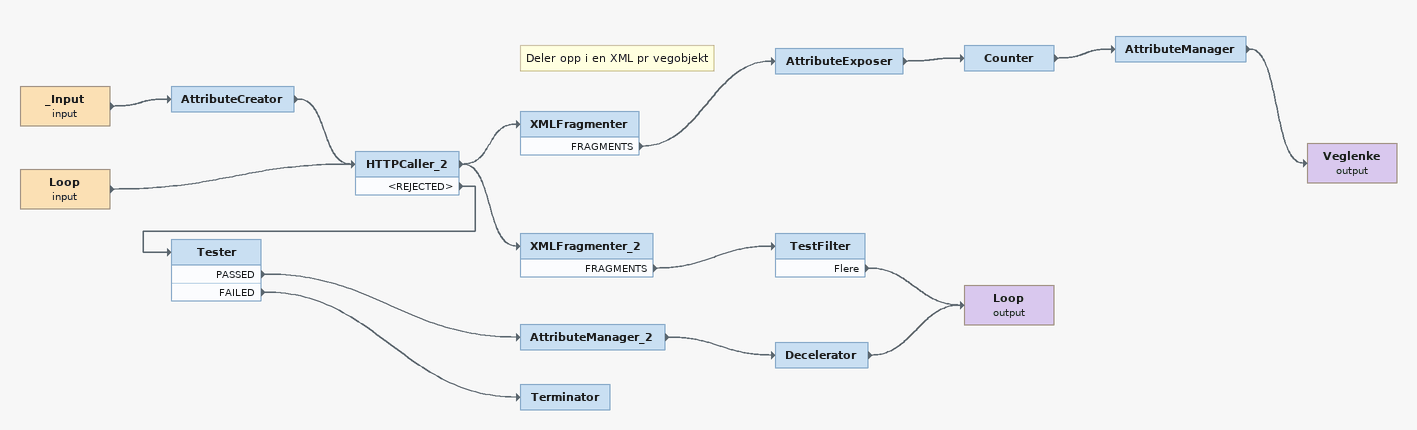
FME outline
_Input (input)
    -> AttributeCreator
AttributeCreator
    -> HTTPCaller_2
Loop (input)
    -> HTTPCaller_2
HTTPCaller_2
    -> XMLFragmenter_2
    -> XMLFragmenter
    <REJECTED> -> Tester
Note: Deler opp i en XML pr vegobjekt
XMLFragmenter
    FRAGMENTS -> AttributeExposer
AttributeExposer
    -> Counter
Counter
    -> AttributeManager
AttributeManager
    -> Veglenke (output)
Veglenke (output)
XMLFragmenter_2
    FRAGMENTS -> TestFilter
TestFilter
    Flere -> Loop (output)
Tester
    PASSED -> AttributeManager_2
    FAILED -> Terminator
AttributeManager_2
    -> Decelerator
Decelerator
    -> Loop (output)
Loop (output)
Terminator
